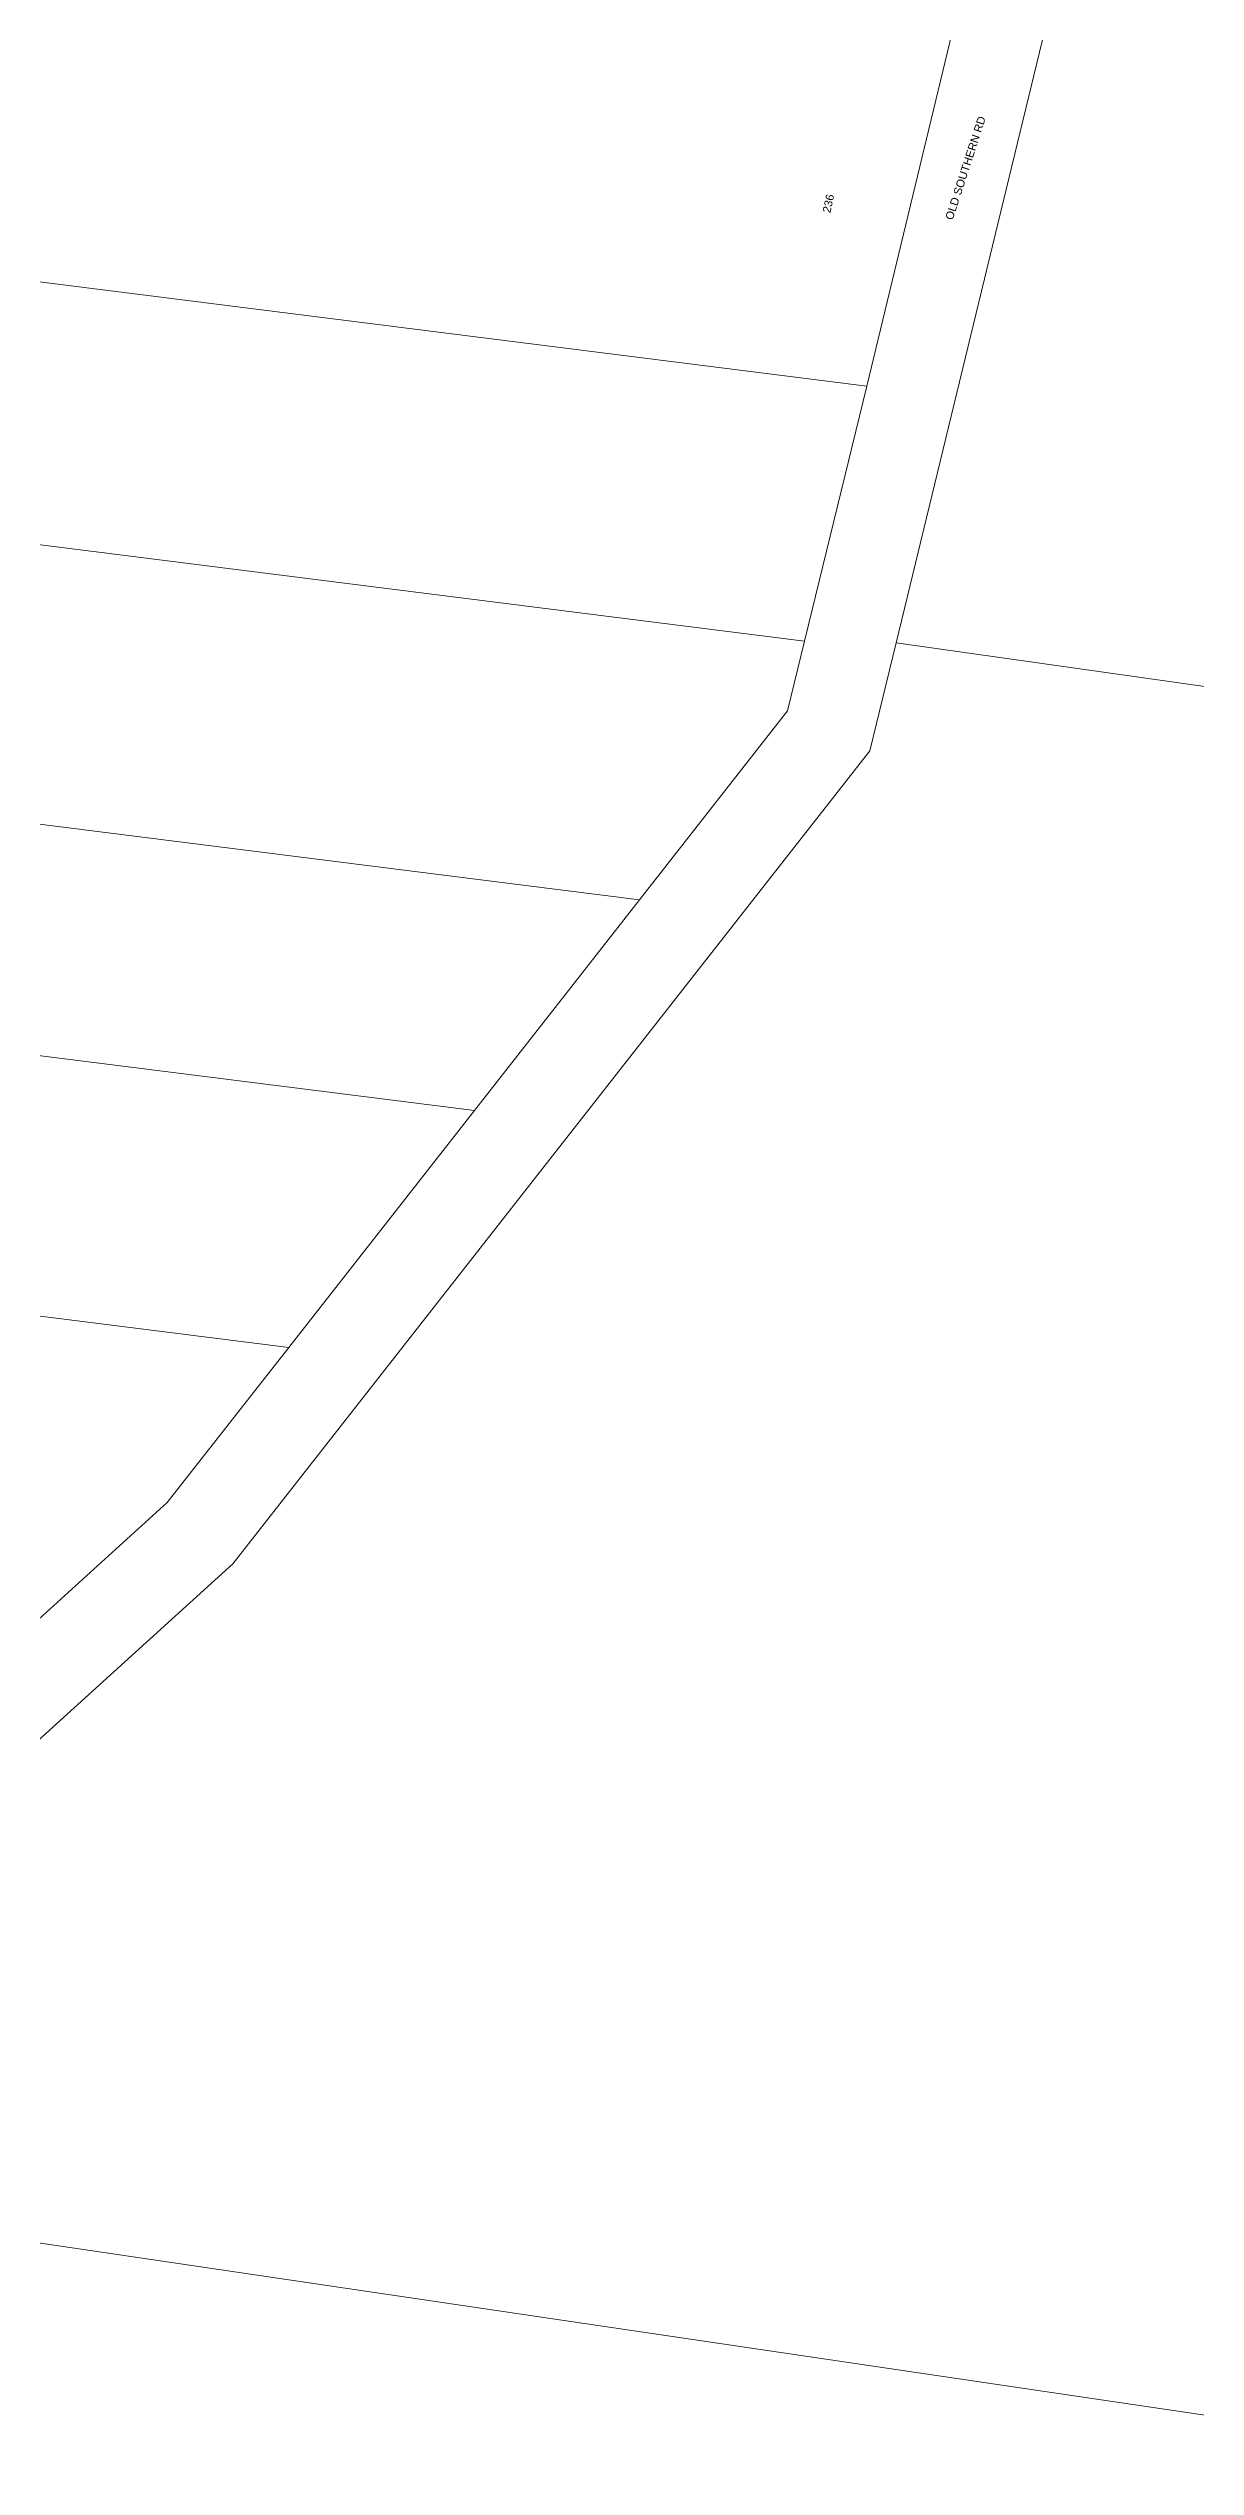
# Model space of a CAD drawing. Header units: metres. Extents: x 277863 to 282129, y 6130772 to 6135401.
# Drawn here: x 281416 to 281674, y 6132730 to 6133274 of the extents above; entities that cross this region are included whole.
import ezdxf

# ---------------------------------------------------------------- set-up
doc = ezdxf.new("R2010")
doc.units = ezdxf.units.M
doc.layers.add('Cadastre Land Parcels_SP_EXT', color=9, linetype='Continuous', lineweight=5)
doc.layers.add('Cadastre Roads_SP_EXT', color=9, linetype='Continuous', lineweight=5)
doc.styles.get("Standard").update_dxf_attribs({"font": 'arial.ttf'})

msp = doc.modelspace()

# ---------------------------------------------------------------- linework, layer by layer
at = {"layer": 'Cadastre Land Parcels_SP_EXT', "linetype": 'Continuous'}
msp.add_lwpolyline([(281661.69, 6133367.85), (281606.47, 6133140.32), (281913.46, 6133096.92), (282067.42, 6133075.16), (282073.73, 6133121.16), (282073.73, 6133121.16), (282128.7, 6133522.06)], dxfattribs=at)
for points in [[(281619.55, 6133279.51), (281422.02, 6133304.39), (281329.63, 6133316.03), (281309.42, 6133318.57), (281232.77, 6133328.23), (281231.2, 6133328.43), (281207.81, 6133331.38), (281134.68, 6133340.59), (281123.88, 6133341.95), (281130.16, 6133257.27), (281206.56, 6133247.65), (281231.52, 6133244.5), (281599.88, 6133198.09), (281619.55, 6133279.51)], [(281599.88, 6133198.09), (281231.52, 6133244.5), (281206.56, 6133247.64), (281130.16, 6133257.27), (281134.59, 6133197.55), (281205.68, 6133188.6), (281230.64, 6133185.46), (281585.84, 6133140.72), (281599.88, 6133198.09)], [(281582.05, 6133125.02), (281585.84, 6133140.72), (281230.64, 6133185.46), (281205.68, 6133188.6), (281134.59, 6133197.55), (281139.29, 6133134.09), (281150.09, 6133132.73), (281184.66, 6133128.38), (281204.74, 6133125.85), (281229.7, 6133122.71), (281548.73, 6133082.52), (281582.05, 6133125.02)], [(281913.46, 6133096.92), (281606.47, 6133140.32), (281600.57, 6133116.03), (281457.21, 6132933.17), (281306.17, 6132796.26), (281864.94, 6132713.81), (281870.84, 6132760.36), (281913.46, 6133096.92)], [(281229.7, 6133122.71), (281204.74, 6133125.85), (281184.66, 6133128.38), (281185.79, 6133113.17), (281187.18, 6133094.48), (281141.8, 6133100.19), (281143.19, 6133081.56), (281203.97, 6133073.9), (281228.92, 6133070.76), (281511.61, 6133035.17), (281548.73, 6133082.52), (281229.7, 6133122.71)], [(281511.61, 6133035.17), (281228.92, 6133070.76), (281203.97, 6133073.9), (281143.19, 6133081.56), (281147.57, 6133022.38), (281203.09, 6133015.39), (281228.05, 6133012.25), (281469.78, 6132981.81), (281511.61, 6133035.17)], [(281442.45, 6132946.95), (281469.78, 6132981.81), (281228.05, 6133012.25), (281203.09, 6133015.39), (281147.57, 6133022.38), (281149.16, 6133001.04), (281194.53, 6132995.32), (281195.72, 6132979.21), (281196.92, 6132963.1), (281198.11, 6132946.99), (281202.06, 6132946.49), (281205.52, 6132946.05), (281227.02, 6132943.35), (281340.26, 6132929.1), (281412.7, 6132919.98), (281442.45, 6132946.95)], [(281864.94, 6132713.81), (281306.17, 6132796.26), (281223.7, 6132721.5), (281198.31, 6132698.48), (281178.47, 6132680.5), (281168.52, 6132596.71), (281181.82, 6132560.72), (281191.33, 6132559.49), (281216.2, 6132556.26), (281286.81, 6132547.1), (281285.95, 6132541.16), (281834.77, 6132475.57), (281864.94, 6132713.81)]]:
    msp.add_lwpolyline(points, close=True, dxfattribs=at)
at = {"layer": 'Cadastre Roads_SP_EXT', "linetype": 'Continuous'}
for points in [[(281223.7, 6132721.5), (281306.17, 6132796.26), (281457.21, 6132933.17), (281600.57, 6133116.03), (281606.47, 6133140.32), (281661.69, 6133367.85)], [(281619.55, 6133279.51), (281599.88, 6133198.09), (281585.84, 6133140.72), (281582.05, 6133125.02), (281548.73, 6133082.52), (281511.61, 6133035.17), (281469.78, 6132981.81), (281442.45, 6132946.94), (281412.7, 6132919.98), (281372.69, 6132883.7), (281332.99, 6132847.72), (281303.83, 6132821.28), (281274.66, 6132794.84), (281259.78, 6132781.35), (281244.89, 6132767.86), (281233.6, 6132757.63), (281224.17, 6132752.56), (281214.7, 6132747.47), (281198.96, 6132739.02), (281191.78, 6132735.16), (281189.53, 6132734.93), (281184.07, 6132708.04)]]:
    msp.add_lwpolyline(points, dxfattribs=at)

# ---------------------------------------------------------------- texts
at = {"layer": 'Cadastre Land Parcels_SP_EXT'}
msp.add_text('236', height=1.8, rotation=77.2725, dxfattribs=at).set_placement((281591.65, 6133236.94))
at = {"layer": 'Cadastre Roads_SP_EXT'}
msp.add_text('OLD SOUTHERN RD', height=1.8, rotation=72.0381, dxfattribs=at).set_placement((281619.2, 6133235.32))

doc.saveas('drawing.dxf')
